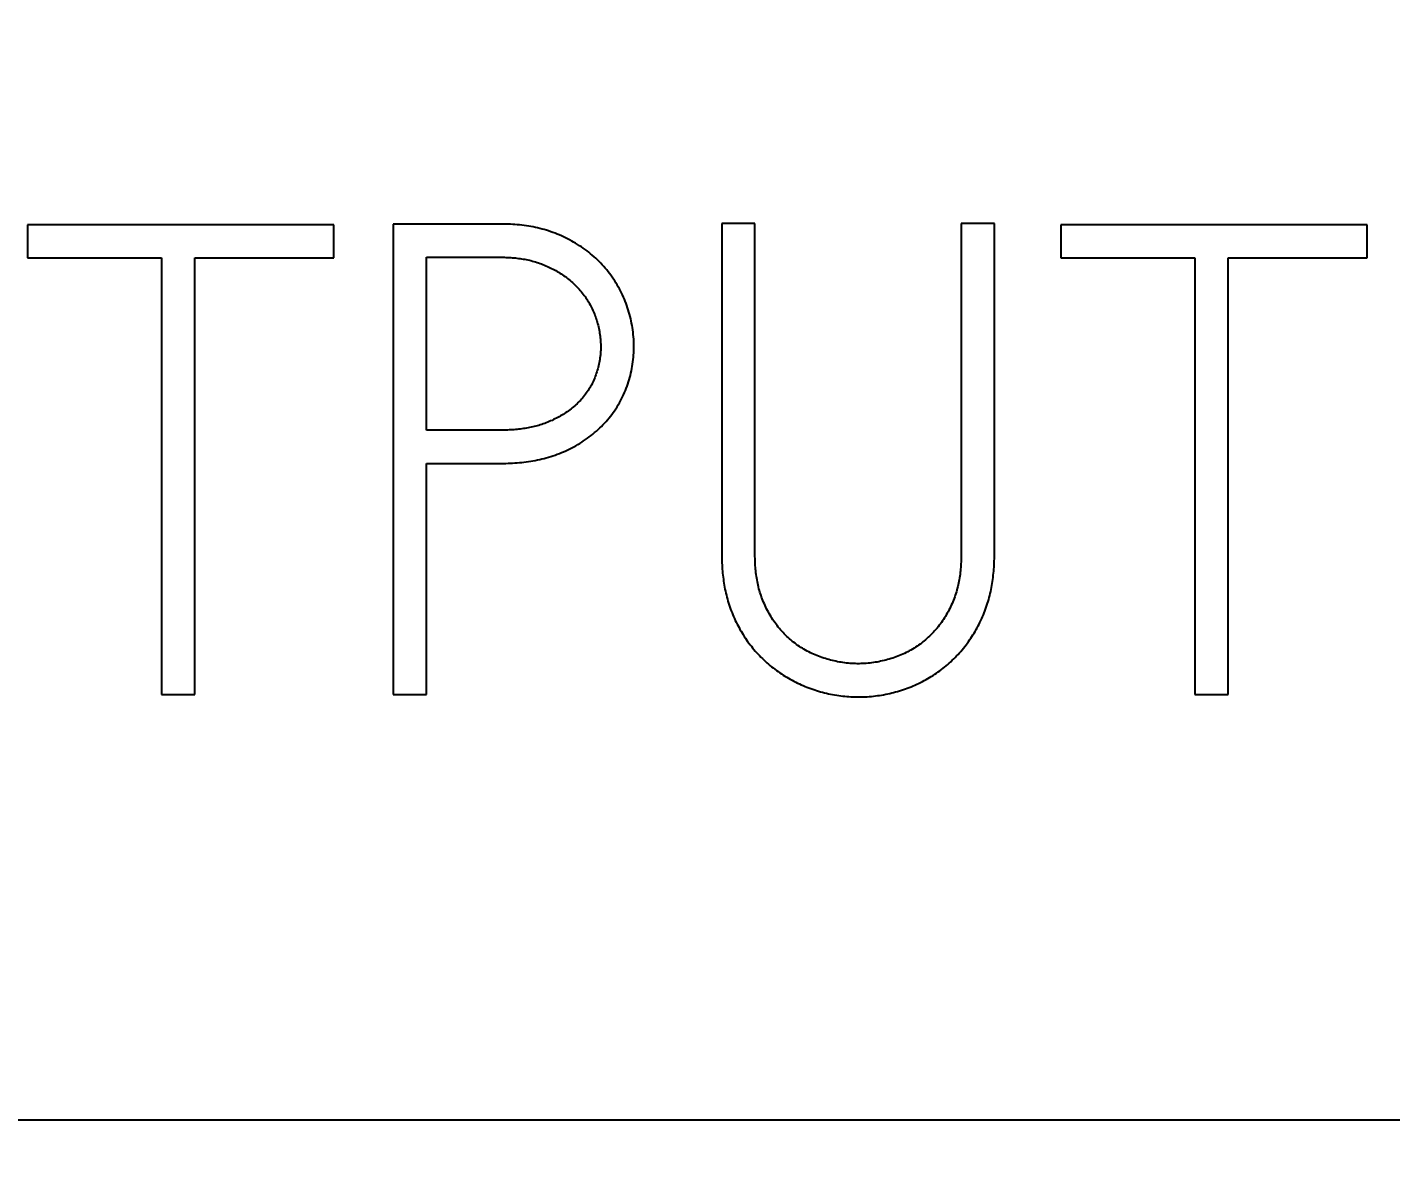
# Model space of a CAD drawing. Extents: x 0 to 420, y 0 to 297.
# Drawn here: x 127.734 to 132.37, y 163.318 to 167.212 of the extents above; entities that cross this region are included whole.
import ezdxf
from ezdxf.enums import TextEntityAlignment as Align

# ---------------------------------------------------------------- set-up
doc = ezdxf.new("R2010")
doc.units = 0
doc.header["$LTSCALE"] = 23.1
for name, color, linetype in [('10000_FRONT', 7, 'CONTINUOUS'), ('10100_DIM_FRONT', 7, 'CONTINUOUS'), ('10500_FRONT_LABELING', 7, 'CONTINUOUS')]:
    doc.layers.add(name, color=color, linetype=linetype)
doc.dimstyles.get("Standard").update_dxf_attribs({"dimtxt": 2.5, "dimasz": 2.5, "dimexe": 1.25, "dimexo": 0.625, "dimtad": 1, "dimcen": 2.5, "dimazin": 3, "dimtfac": 1, "dimtmove": 0, "dimatfit": 3})

# ---------------------------------------------------------------- blocks, each defined once
blk = doc.blocks.new('*D1')
at = {"layer": '10100_DIM_FRONT', "linetype": 'CONTINUOUS'}
for p, q in [((109.715618, 185.641363), (109.715618, 128.698883)), ((145.215618, 185.641363), (145.215618, 128.698883)), ((109.715618, 130.698883), (127.465618, 130.698883)), ((145.215618, 130.698883), (127.465618, 130.698883))]:
    blk.add_line(p, q, dxfattribs=at)
for points in [[(113.215618, 131.198883), (109.715618, 130.698883), (113.215618, 130.198883)], [(141.715618, 130.198883), (145.215618, 130.698883), (141.715618, 131.198883)]]:
    blk.add_solid(points, dxfattribs=at)
blk.add_text('35,5', height=3.5, dxfattribs=at).set_placement((123.63496, 131.573883), (133.13496, 131.573883), align=Align.FIT)

msp = doc.modelspace()

# ---------------------------------------------------------------- linework, layer by layer
at = {"layer": '10000_FRONT', "color": 7, "linetype": 'CONTINUOUS'}
msp.add_line((109.7156, 163.4949), (145.2156, 163.4949), dxfattribs=at)
at = {"layer": '10500_FRONT_LABELING', "color": 7, "linetype": 'CONTINUOUS'}
for p, q in [((127.7349, 166.5401), (127.7349, 166.427)), ((128.7769, 166.5401), (127.7349, 166.5401)), ((128.7769, 166.427), (128.7769, 166.5401)), ((128.9783, 166.5424), (128.9783, 164.9424)), ((129.3456, 166.5424), (128.9783, 166.5424)), ((130.0956, 166.5446), (130.0956, 165.4173)), ((130.2084, 166.5446), (130.0956, 166.5446)), ((130.2084, 165.4173), (130.2084, 166.5446)), ((130.9098, 166.5446), (130.9098, 165.4173)), ((131.0226, 166.5446), (130.9098, 166.5446)), ((131.0226, 165.4173), (131.0226, 166.5446)), ((131.2483, 166.5401), (131.2483, 166.427)), ((132.2904, 166.5401), (131.2483, 166.5401)), ((132.2904, 166.427), (132.2904, 166.5401)), ((127.7349, 166.427), (128.1906, 166.427)), ((128.1906, 166.427), (128.1906, 164.9424)), ((128.3035, 164.9424), (128.3035, 166.427)), ((128.3035, 166.427), (128.7769, 166.427)), ((129.0911, 165.8411), (129.0911, 166.4292)), ((129.0911, 166.4292), (129.3456, 166.4292)), ((131.2483, 166.427), (131.7041, 166.427)), ((131.7041, 166.427), (131.7041, 164.9424)), ((131.8169, 164.9424), (131.8169, 166.427)), ((131.8169, 166.427), (132.2904, 166.427)), ((129.351, 165.8411), (129.0911, 165.8411)), ((129.0911, 164.9424), (129.0911, 165.7279)), ((129.0911, 165.7279), (129.3456, 165.7279)), ((128.1906, 164.9424), (128.3035, 164.9424)), ((128.9783, 164.9424), (129.0911, 164.9424)), ((131.7041, 164.9424), (131.8169, 164.9424))]:
    msp.add_line(p, q, dxfattribs=at)
for points in [[(129.3456, 165.7279), (129.3534, 165.728), (129.3612, 165.7281), (129.3689, 165.7283), (129.3767, 165.7286), (129.3845, 165.729), (129.3922, 165.7295), (129.3999, 165.7301), (129.4077, 165.7308), (129.4154, 165.7315), (129.423, 165.7324), (129.4307, 165.7334), (129.4384, 165.7345), (129.446, 165.7357), (129.4536, 165.737), (129.4612, 165.7384), (129.4688, 165.7399), (129.4764, 165.7415), (129.4839, 165.7433), (129.4915, 165.7451), (129.499, 165.7471), (129.5065, 165.7492), (129.514, 165.7515), (129.5214, 165.7539), (129.5288, 165.7564), (129.5362, 165.759), (129.5435, 165.7618), (129.5508, 165.7646), (129.5579, 165.7676), (129.5651, 165.7708), (129.5721, 165.774), (129.5791, 165.7774), (129.586, 165.7809), (129.5928, 165.7845), (129.5996, 165.7883), (129.6063, 165.7922), (129.6129, 165.7962), (129.6194, 165.8004), (129.6259, 165.8047), (129.6323, 165.8091), (129.6387, 165.8136), (129.6449, 165.8183), (129.6511, 165.8231), (129.6572, 165.828), (129.6632, 165.8331), (129.6691, 165.8382), (129.6749, 165.8434), (129.6805, 165.8487), (129.6861, 165.8541), (129.6915, 165.8596), (129.6968, 165.8652), (129.702, 165.8709), (129.7071, 165.8767), (129.7121, 165.8827), (129.717, 165.8887), (129.7217, 165.8948), (129.7263, 165.901), (129.7308, 165.9074), (129.7352, 165.9139), (129.7395, 165.9204), (129.7436, 165.9271), (129.7475, 165.9339), (129.7513, 165.9407), (129.7549, 165.9476), (129.7584, 165.9546), (129.7617, 165.9616), (129.7649, 165.9687), (129.7679, 165.9758), (129.7707, 165.983), (129.7735, 165.9903), (129.776, 165.9976), (129.7785, 166.005), (129.7807, 166.0124), (129.7829, 166.0198), (129.7848, 166.0274), (129.7867, 166.035), (129.7884, 166.0426), (129.7899, 166.0503), (129.7913, 166.058), (129.7925, 166.0657), (129.7936, 166.0734), (129.7945, 166.0812), (129.7953, 166.0889), (129.7959, 166.0966), (129.7964, 166.1044), (129.7967, 166.1121), (129.7969, 166.1199), (129.7969, 166.1276), (129.7968, 166.1354), (129.7965, 166.1432), (129.7961, 166.151), (129.7955, 166.1587), (129.7948, 166.1665), (129.794, 166.1743), (129.793, 166.1821), (129.7918, 166.1898), (129.7905, 166.1975), (129.7891, 166.2051), (129.7875, 166.2127), (129.7858, 166.2203), (129.784, 166.2278), (129.782, 166.2353), (129.7799, 166.2428), (129.7776, 166.2502), (129.7752, 166.2576), (129.7727, 166.2649), (129.77, 166.2722), (129.7672, 166.2795), (129.7643, 166.2867), (129.7612, 166.2938), (129.758, 166.301), (129.7547, 166.308), (129.7512, 166.315), (129.7475, 166.322), (129.7438, 166.3288), (129.7399, 166.3355), (129.7359, 166.3421), (129.7318, 166.3487), (129.7275, 166.3552), (129.7231, 166.3615), (129.7187, 166.3678), (129.714, 166.374), (129.7093, 166.3801), (129.7045, 166.3862), (129.6995, 166.3921), (129.6944, 166.398), (129.6892, 166.4037), (129.6838, 166.4094), (129.6784, 166.415), (129.6728, 166.4205), (129.6671, 166.4259), (129.6613, 166.4311), (129.6554, 166.4362), (129.6495, 166.4412), (129.6434, 166.4461), (129.6373, 166.4508), (129.631, 166.4554), (129.6247, 166.4599), (129.6183, 166.4643), (129.6118, 166.4685), (129.6053, 166.4727), (129.5986, 166.4767), (129.5919, 166.4806), (129.5852, 166.4844), (129.5783, 166.4882), (129.5714, 166.4918), (129.5644, 166.4953), (129.5573, 166.4986), (129.5502, 166.5019), (129.5431, 166.505), (129.5359, 166.508), (129.5287, 166.5109), (129.5214, 166.5136), (129.5141, 166.5162), (129.5068, 166.5187), (129.4994, 166.521), (129.492, 166.5232), (129.4846, 166.5253), (129.4771, 166.5273), (129.4695, 166.5291), (129.462, 166.5308), (129.4543, 166.5323), (129.4467, 166.5338), (129.439, 166.5351), (129.4313, 166.5363), (129.4235, 166.5374), (129.4158, 166.5384), (129.408, 166.5392), (129.4002, 166.54), (129.3924, 166.5406), (129.3846, 166.5412), (129.3768, 166.5416), (129.369, 166.5419), (129.3612, 166.5422), (129.3534, 166.5423), (129.3456, 166.5424)], [(129.3456, 166.4292), (129.3509, 166.4292), (129.3563, 166.4291), (129.3617, 166.4289), (129.3671, 166.4287), (129.3725, 166.4285), (129.3778, 166.4282), (129.3832, 166.4278), (129.3885, 166.4273), (129.3938, 166.4268), (129.3991, 166.4262), (129.4045, 166.4256), (129.4098, 166.4249), (129.415, 166.4241), (129.4203, 166.4232), (129.4256, 166.4223), (129.4309, 166.4213), (129.4361, 166.4202), (129.4413, 166.419), (129.4465, 166.4178), (129.4518, 166.4164), (129.457, 166.415), (129.4621, 166.4135), (129.4673, 166.4119), (129.4724, 166.4102), (129.4776, 166.4084), (129.4826, 166.4065), (129.4876, 166.4046), (129.4926, 166.4026), (129.4976, 166.4005), (129.5025, 166.3983), (129.5073, 166.3961), (129.5122, 166.3937), (129.517, 166.3914), (129.5217, 166.3889), (129.5264, 166.3864), (129.5311, 166.3838), (129.5358, 166.3811), (129.5404, 166.3783), (129.5449, 166.3755), (129.5494, 166.3726), (129.5539, 166.3696), (129.5584, 166.3666), (129.5628, 166.3634), (129.5671, 166.3602), (129.5714, 166.3569), (129.5757, 166.3536), (129.5798, 166.3501), (129.5839, 166.3466), (129.5879, 166.3431), (129.5918, 166.3395), (129.5957, 166.3358), (129.5995, 166.332), (129.6032, 166.3282), (129.6069, 166.3243), (129.6105, 166.3204), (129.614, 166.3164), (129.6174, 166.3123), (129.6208, 166.3082), (129.6241, 166.304), (129.6273, 166.2997), (129.6305, 166.2954), (129.6336, 166.291), (129.6366, 166.2865), (129.6395, 166.282), (129.6423, 166.2773), (129.6451, 166.2727), (129.6477, 166.268), (129.6502, 166.2632), (129.6527, 166.2584), (129.655, 166.2536), (129.6573, 166.2487), (129.6594, 166.2438), (129.6615, 166.2389), (129.6635, 166.2339), (129.6654, 166.2289), (129.6672, 166.2239), (129.6689, 166.2188), (129.6705, 166.2137), (129.672, 166.2086), (129.6735, 166.2034), (129.6748, 166.1982), (129.6761, 166.1929), (129.6773, 166.1877), (129.6784, 166.1824), (129.6794, 166.1771), (129.6803, 166.1718), (129.6811, 166.1664), (129.6818, 166.1611), (129.6825, 166.1558), (129.683, 166.1505), (129.6834, 166.1451), (129.6837, 166.1398), (129.6839, 166.1345), (129.684, 166.1291), (129.6841, 166.1238), (129.684, 166.1185), (129.6838, 166.1131), (129.6835, 166.1077), (129.6831, 166.1024), (129.6827, 166.097), (129.6821, 166.0917), (129.6814, 166.0863), (129.6806, 166.081), (129.6797, 166.0756), (129.6787, 166.0703), (129.6776, 166.0651), (129.6764, 166.0598), (129.6751, 166.0546), (129.6737, 166.0495), (129.6723, 166.0443), (129.6707, 166.0392), (129.669, 166.0341), (129.6673, 166.0291), (129.6654, 166.0241), (129.6634, 166.0191), (129.6614, 166.0142), (129.6592, 166.0092), (129.657, 166.0043), (129.6546, 165.9995), (129.6521, 165.9947), (129.6495, 165.9899), (129.6468, 165.9853), (129.644, 165.9807), (129.6411, 165.9761), (129.6381, 165.9717), (129.635, 165.9673), (129.6318, 165.963), (129.6286, 165.9588), (129.6252, 165.9546), (129.6218, 165.9505), (129.6183, 165.9465), (129.6147, 165.9425), (129.611, 165.9386), (129.6073, 165.9348), (129.6034, 165.931), (129.5995, 165.9273), (129.5955, 165.9237), (129.5914, 165.9202), (129.5872, 165.9167), (129.583, 165.9133), (129.5787, 165.91), (129.5744, 165.9068), (129.57, 165.9037), (129.5656, 165.9007), (129.5611, 165.8977), (129.5566, 165.8949), (129.552, 165.8921), (129.5474, 165.8893), (129.5427, 165.8867), (129.538, 165.8841), (129.5332, 165.8816), (129.5284, 165.8792), (129.5235, 165.8768), (129.5186, 165.8745), (129.5137, 165.8723), (129.5087, 165.8702), (129.5038, 165.8681), (129.4987, 165.8662), (129.4937, 165.8643), (129.4887, 165.8625), (129.4836, 165.8607), (129.4785, 165.8591), (129.4734, 165.8575), (129.4682, 165.856), (129.4631, 165.8546), (129.4579, 165.8533), (129.4527, 165.8521), (129.4474, 165.8509), (129.4422, 165.8498), (129.4369, 165.8488), (129.4316, 165.8478), (129.4262, 165.847), (129.4209, 165.8462), (129.4156, 165.8454), (129.4102, 165.8448), (129.4048, 165.8442), (129.3995, 165.8436), (129.3941, 165.8431), (129.3887, 165.8427), (129.3833, 165.8423), (129.3779, 165.842), (129.3725, 165.8417), (129.3672, 165.8415), (129.3618, 165.8413), (129.3564, 165.8412), (129.351, 165.8411)], [(130.0956, 165.4173), (130.0956, 165.4103), (130.0957, 165.4033), (130.0959, 165.3963), (130.0961, 165.3893), (130.0965, 165.3824), (130.0969, 165.3754), (130.0973, 165.3685), (130.0979, 165.3615), (130.0985, 165.3546), (130.0992, 165.3477), (130.1, 165.3408), (130.1009, 165.334), (130.1018, 165.3271), (130.1029, 165.3202), (130.104, 165.3134), (130.1052, 165.3066), (130.1065, 165.2998), (130.1079, 165.293), (130.1094, 165.2862), (130.1111, 165.2794), (130.1128, 165.2727), (130.1146, 165.2659), (130.1166, 165.2592), (130.1186, 165.2525), (130.1208, 165.2458), (130.123, 165.2392), (130.1254, 165.2326), (130.1278, 165.226), (130.1304, 165.2195), (130.133, 165.2131), (130.1358, 165.2067), (130.1386, 165.2003), (130.1416, 165.194), (130.1446, 165.1878), (130.1477, 165.1816), (130.1509, 165.1755), (130.1542, 165.1694), (130.1575, 165.1634), (130.161, 165.1574), (130.1645, 165.1515), (130.1682, 165.1456), (130.1719, 165.1397), (130.1757, 165.1339), (130.1796, 165.1282), (130.1836, 165.1225), (130.1876, 165.1169), (130.1918, 165.1113), (130.1961, 165.1058), (130.2005, 165.1003), (130.205, 165.0949), (130.2096, 165.0896), (130.2142, 165.0843), (130.219, 165.0792), (130.2238, 165.0741), (130.2287, 165.0691), (130.2337, 165.0642), (130.2387, 165.0594), (130.2438, 165.0546), (130.249, 165.05), (130.2542, 165.0454), (130.2595, 165.0409), (130.2649, 165.0365), (130.2703, 165.0322), (130.2758, 165.028), (130.2814, 165.0238), (130.2871, 165.0197), (130.2928, 165.0158), (130.2985, 165.0118), (130.3044, 165.008), (130.3103, 165.0042), (130.3163, 165.0006), (130.3223, 164.997), (130.3284, 164.9935), (130.3346, 164.9901), (130.3408, 164.9869), (130.347, 164.9837), (130.3533, 164.9806), (130.3596, 164.9776), (130.366, 164.9748), (130.3724, 164.972), (130.3788, 164.9693), (130.3853, 164.9667), (130.3918, 164.9642), (130.3983, 164.9618), (130.4049, 164.9595), (130.4115, 164.9573), (130.4181, 164.9552), (130.4248, 164.9532), (130.4315, 164.9513), (130.4382, 164.9494), (130.445, 164.9477), (130.4518, 164.946), (130.4587, 164.9445), (130.4655, 164.943), (130.4724, 164.9417), (130.4793, 164.9404), (130.4863, 164.9393), (130.4932, 164.9382), (130.5001, 164.9373), (130.507, 164.9365), (130.514, 164.9357), (130.5209, 164.9351), (130.5278, 164.9346), (130.5348, 164.9342), (130.5417, 164.9338), (130.5487, 164.9336), (130.5556, 164.9335), (130.5625, 164.9335), (130.5695, 164.9336), (130.5764, 164.9338), (130.5834, 164.9341), (130.5904, 164.9344), (130.5973, 164.9349), (130.6043, 164.9355), (130.6112, 164.9362), (130.6182, 164.937), (130.6252, 164.938), (130.6321, 164.939), (130.6391, 164.9401), (130.646, 164.9413), (130.6529, 164.9426), (130.6597, 164.9441), (130.6665, 164.9456), (130.6733, 164.9472), (130.68, 164.9489), (130.6868, 164.9507), (130.6935, 164.9526), (130.7001, 164.9545), (130.7067, 164.9566), (130.7133, 164.9588), (130.7199, 164.9611), (130.7264, 164.9634), (130.733, 164.9659), (130.7394, 164.9684), (130.7459, 164.9711), (130.7523, 164.9738), (130.7587, 164.9767), (130.765, 164.9797), (130.7714, 164.9827), (130.7776, 164.9859), (130.7839, 164.9892), (130.79, 164.9925), (130.7961, 164.996), (130.8021, 164.9995), (130.8081, 165.0032), (130.814, 165.0069), (130.8198, 165.0107), (130.8255, 165.0146), (130.8312, 165.0186), (130.8368, 165.0226), (130.8424, 165.0268), (130.8479, 165.031), (130.8533, 165.0353), (130.8586, 165.0398), (130.8639, 165.0442), (130.8691, 165.0488), (130.8743, 165.0535), (130.8794, 165.0582), (130.8844, 165.0631), (130.8893, 165.068), (130.8942, 165.073), (130.899, 165.0781), (130.9038, 165.0833), (130.9084, 165.0886), (130.913, 165.0939), (130.9174, 165.0993), (130.9218, 165.1048), (130.926, 165.1104), (130.9302, 165.1159), (130.9343, 165.1216), (130.9383, 165.1273), (130.9421, 165.1331), (130.946, 165.1389), (130.9497, 165.1447), (130.9533, 165.1507), (130.9569, 165.1566), (130.9603, 165.1627), (130.9637, 165.1687), (130.967, 165.1749), (130.9703, 165.1811), (130.9734, 165.1873), (130.9764, 165.1936), (130.9794, 165.1999), (130.9823, 165.2064), (130.985, 165.2128), (130.9877, 165.2193), (130.9903, 165.2258), (130.9927, 165.2324), (130.9951, 165.2389), (130.9973, 165.2455), (130.9995, 165.2521), (131.0015, 165.2588), (131.0034, 165.2654), (131.0053, 165.2721), (131.007, 165.2788), (131.0086, 165.2856), (131.0101, 165.2924), (131.0115, 165.2991), (131.0129, 165.306)], [(130.9098, 165.4173), (130.9097, 165.4111), (130.9096, 165.405), (130.9095, 165.3989), (130.9092, 165.3928), (130.9089, 165.3867), (130.9086, 165.3806), (130.9081, 165.3746), (130.9076, 165.3685), (130.907, 165.3625), (130.9063, 165.3565), (130.9056, 165.3505), (130.9048, 165.3445), (130.9038, 165.3385), (130.9028, 165.3325), (130.9017, 165.3266), (130.9006, 165.3207), (130.8993, 165.3148), (130.8979, 165.3089), (130.8964, 165.303), (130.8948, 165.2971), (130.8932, 165.2913), (130.8914, 165.2854), (130.8895, 165.2796), (130.8875, 165.2738), (130.8853, 165.2681), (130.8831, 165.2623), (130.8808, 165.2566), (130.8784, 165.2509), (130.8759, 165.2453), (130.8732, 165.2398), (130.8705, 165.2343), (130.8678, 165.2288), (130.8649, 165.2234), (130.8619, 165.2181), (130.8589, 165.2128), (130.8558, 165.2075), (130.8526, 165.2024), (130.8493, 165.1972), (130.8459, 165.1921), (130.8424, 165.1871), (130.8388, 165.1821), (130.8351, 165.1772), (130.8314, 165.1723), (130.8275, 165.1676), (130.8235, 165.1628), (130.8194, 165.1582), (130.8153, 165.1536), (130.811, 165.1492), (130.8067, 165.1448), (130.8023, 165.1406), (130.7979, 165.1364), (130.7933, 165.1323), (130.7887, 165.1283), (130.7841, 165.1244), (130.7793, 165.1206), (130.7745, 165.1169), (130.7696, 165.1132), (130.7646, 165.1097), (130.7596, 165.1062), (130.7545, 165.1028), (130.7493, 165.0995), (130.744, 165.0963), (130.7387, 165.0932), (130.7333, 165.0902), (130.7279, 165.0873), (130.7224, 165.0845), (130.7168, 165.0819), (130.7112, 165.0793), (130.7056, 165.0768), (130.7, 165.0745), (130.6943, 165.0722), (130.6885, 165.0701), (130.6828, 165.068), (130.677, 165.066), (130.6712, 165.0641), (130.6653, 165.0623), (130.6594, 165.0607), (130.6535, 165.059), (130.6475, 165.0575), (130.6415, 165.0561), (130.6355, 165.0548), (130.6295, 165.0535), (130.6234, 165.0524), (130.6173, 165.0514), (130.6113, 165.0504), (130.6052, 165.0496), (130.5991, 165.0489), (130.5931, 165.0482), (130.587, 165.0477), (130.5809, 165.0473), (130.5748, 165.047), (130.5687, 165.0468), (130.5626, 165.0467), (130.5565, 165.0467), (130.5504, 165.0468), (130.5443, 165.047), (130.5382, 165.0473), (130.5321, 165.0477), (130.526, 165.0482), (130.5199, 165.0489), (130.5137, 165.0496), (130.5076, 165.0504), (130.5015, 165.0513), (130.4955, 165.0524), (130.4894, 165.0535), (130.4834, 165.0547), (130.4774, 165.056), (130.4715, 165.0574), (130.4655, 165.0589), (130.4596, 165.0604), (130.4538, 165.0621), (130.4479, 165.0639), (130.4421, 165.0657), (130.4363, 165.0677), (130.4306, 165.0697), (130.4248, 165.0719), (130.4191, 165.0741), (130.4135, 165.0764), (130.4078, 165.0789), (130.4022, 165.0815), (130.3967, 165.0841), (130.3912, 165.0869), (130.3857, 165.0898), (130.3803, 165.0927), (130.375, 165.0958), (130.3698, 165.099), (130.3646, 165.1022), (130.3595, 165.1056), (130.3545, 165.109), (130.3495, 165.1125), (130.3446, 165.1161), (130.3398, 165.1198), (130.3351, 165.1236), (130.3304, 165.1275), (130.3258, 165.1315), (130.3212, 165.1355), (130.3168, 165.1397), (130.3124, 165.1439), (130.3081, 165.1483), (130.3038, 165.1527), (130.2996, 165.1572), (130.2956, 165.1618), (130.2916, 165.1665), (130.2877, 165.1713), (130.2839, 165.1762), (130.2802, 165.1811), (130.2766, 165.186), (130.2731, 165.191), (130.2697, 165.1961), (130.2663, 165.2013), (130.2631, 165.2064), (130.26, 165.2117), (130.2569, 165.217), (130.2539, 165.2223), (130.251, 165.2277), (130.2482, 165.2332), (130.2455, 165.2387), (130.2429, 165.2442), (130.2403, 165.2498), (130.2379, 165.2555), (130.2355, 165.2612), (130.2333, 165.2669), (130.2312, 165.2727), (130.2291, 165.2785), (130.2272, 165.2843), (130.2254, 165.2901), (130.2237, 165.296), (130.2221, 165.3018), (130.2206, 165.3077), (130.2192, 165.3137), (130.2179, 165.3196), (130.2166, 165.3256), (130.2155, 165.3316), (130.2145, 165.3376), (130.2136, 165.3437), (130.2127, 165.3498), (130.2119, 165.3558), (130.2112, 165.362), (130.2106, 165.3681), (130.2101, 165.3742), (130.2096, 165.3804), (130.2093, 165.3865), (130.209, 165.3926), (130.2087, 165.3988), (130.2086, 165.4049), (130.2085, 165.4111), (130.2084, 165.4173)], [(131.0129, 165.306), (131.0141, 165.3128), (131.0152, 165.3197), (131.0163, 165.3265), (131.0173, 165.3334), (131.0181, 165.3404), (131.0189, 165.3473), (131.0197, 165.3543), (131.0203, 165.3613), (131.0209, 165.3682), (131.0213, 165.3752), (131.0217, 165.3822), (131.022, 165.3892), (131.0223, 165.3962), (131.0225, 165.4032), (131.0226, 165.4102), (131.0226, 165.4173)]]:
    msp.add_lwpolyline(points, dxfattribs=at)

# ---------------------------------------------------------------- dimensions: what is measured, and where the dimension line sits
at = {"layer": '10100_DIM_FRONT', "linetype": 'CONTINUOUS'}
dim = msp.add_linear_dim(base=(145.2156, 130.6989), p1=(109.7156, 185.6414), p2=(145.2156, 185.6414), dimstyle='Standard', dxfattribs=at)
dim.commit()
dim.dimension.update_dxf_attribs({"geometry": '*D1', "text_midpoint": (128.385, 133.3239), "dimtype": 128})

doc.saveas('drawing.dxf')
